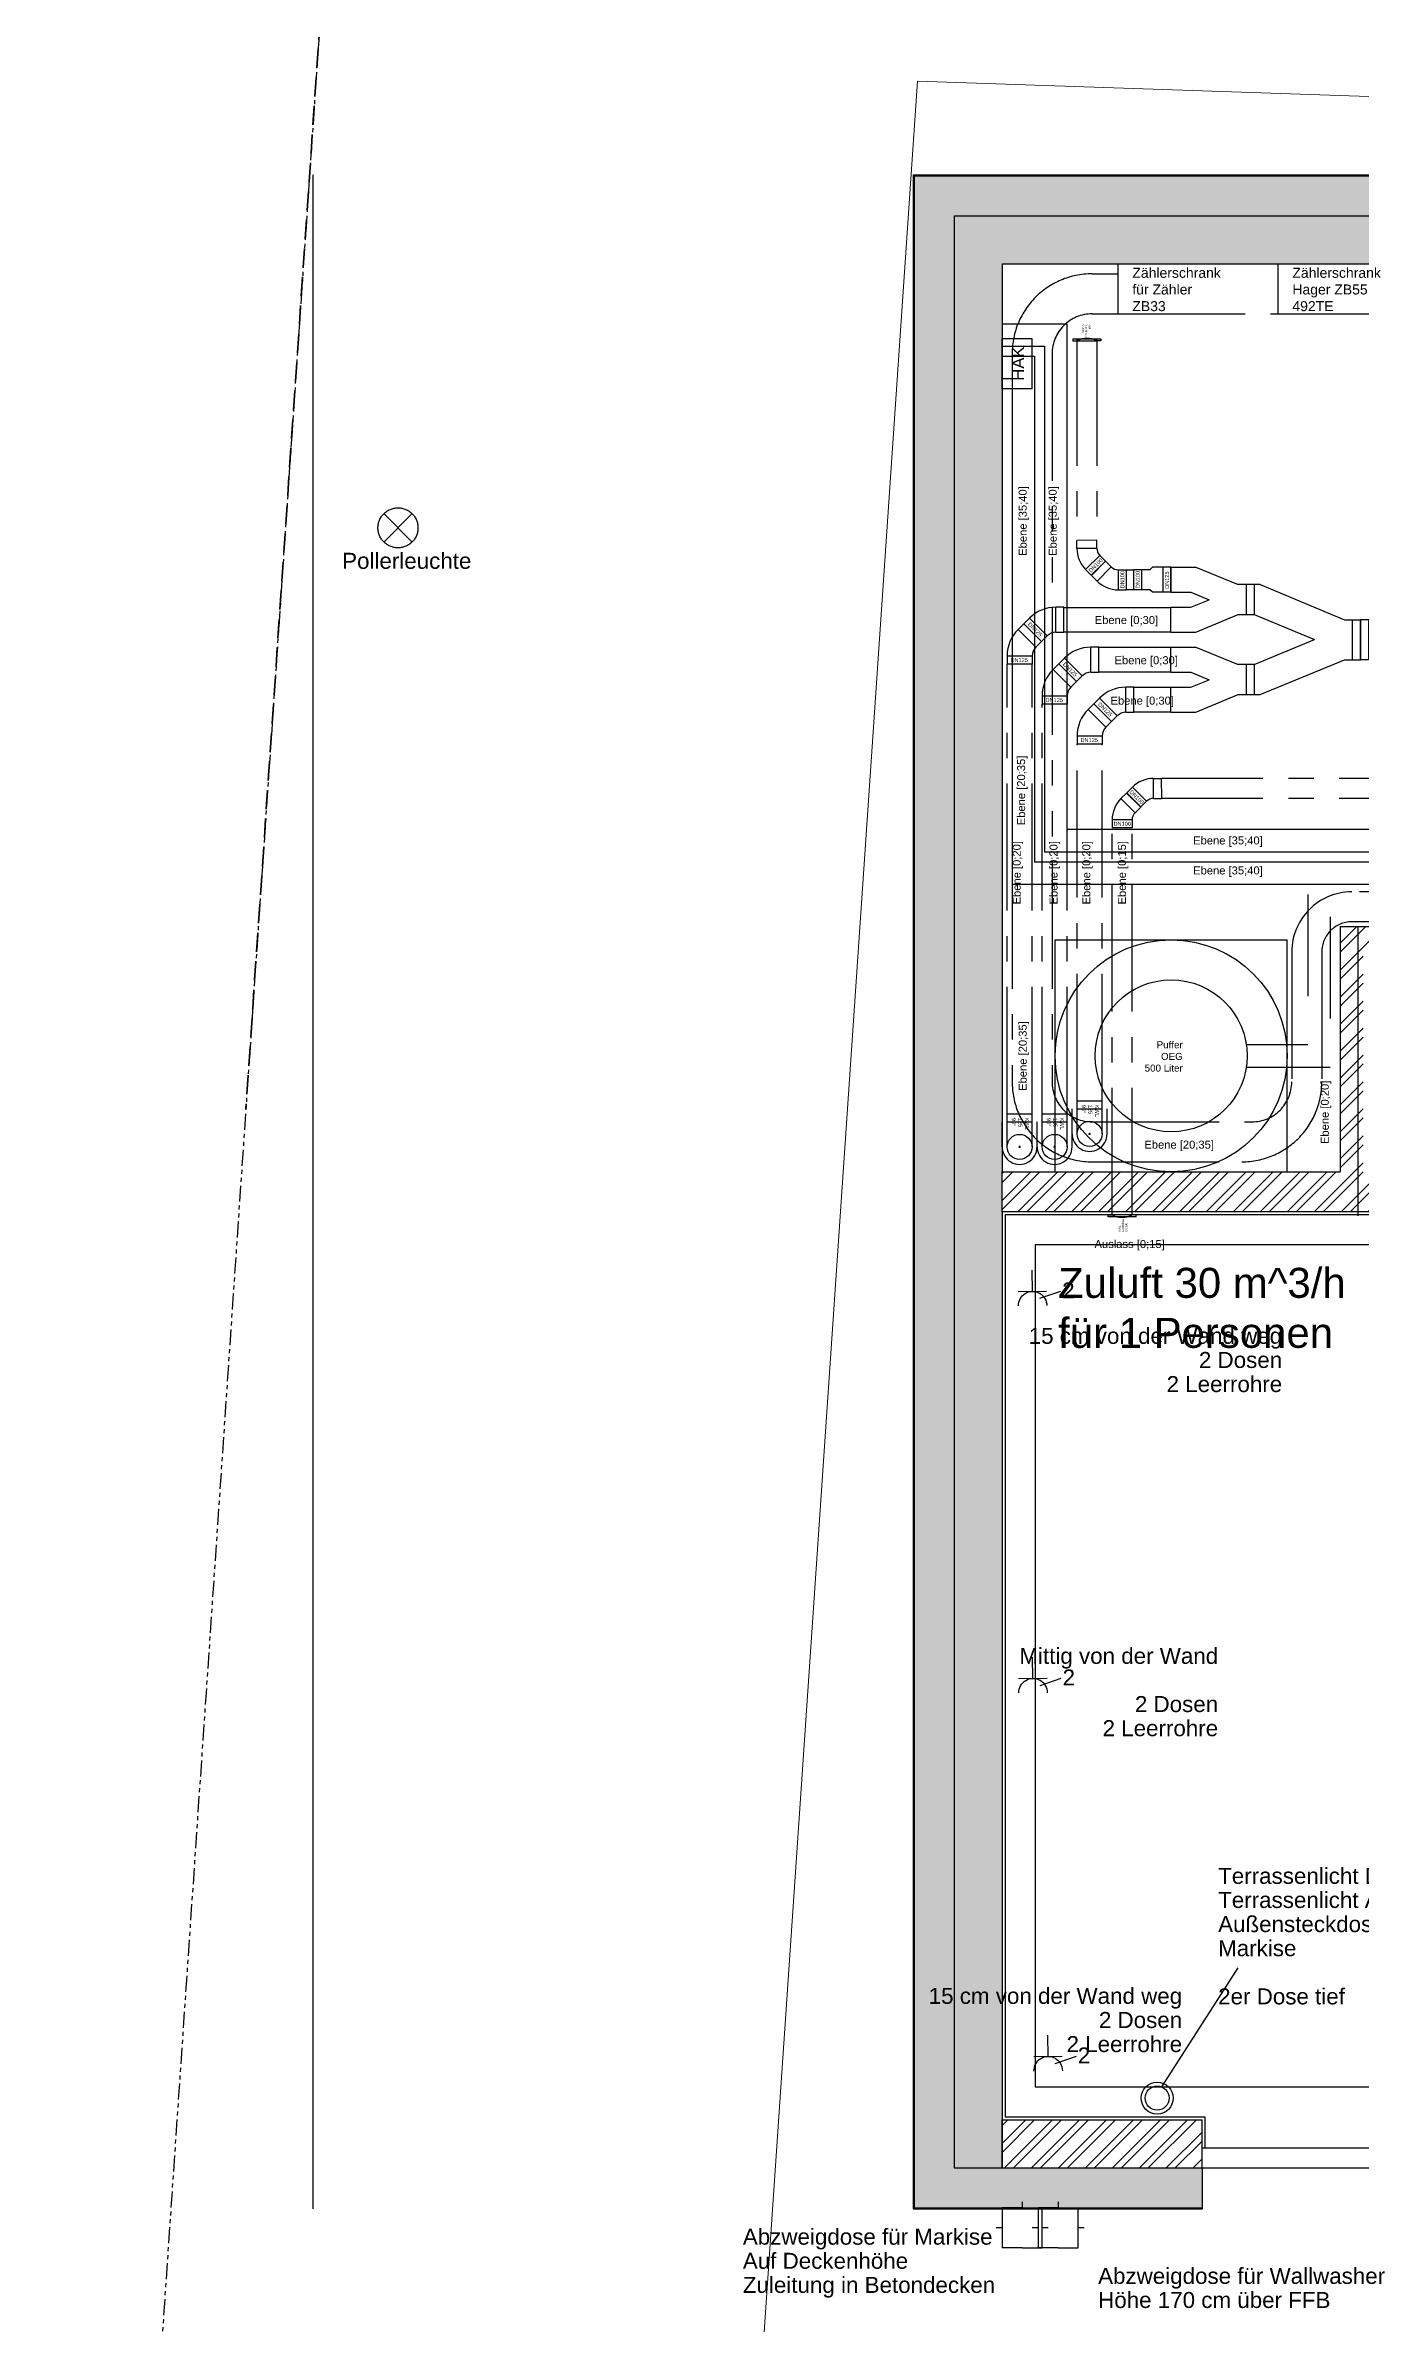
# Model space of a CAD drawing. Extents: x -4429 to 7335, y -4096 to 7109.
# Drawn here: x -866 to -209, y -3078 to -1939 of the extents above; entities that cross this region are included whole.
import ezdxf

# ---------------------------------------------------------------- set-up
doc = ezdxf.new("R2010")
doc.units = 0
doc.header["$LTSCALE"] = 2
for name, pattern in [('_Grundgrenze_', [9, 4, -1, 1, -1, 1, -1]), ('CENTER', [50.8, 31.75, -6.35, 6.35, -6.35]), ('CENTERX2', [101.6, 63.5, -12.7, 12.7, -12.7]), ('DIVIDEX2', [63.5, 25.4, -12.7, 0, -12.7, 0, -12.7]), ('PHANTOM', [63.5, 31.75, -6.35, 6.35, -6.35, 6.35, -6.35]), ('Verdeckt', [7.14375, 4.7625, -2.38125])]:
    doc.linetypes.add(name, pattern=pattern)
doc.layers.add('A-DETL', color=3, linetype='Continuous', lineweight=18, plot=False)
doc.layers.add('TGA ... Montageraum', color=2, linetype='Continuous', lineweight=25, plot=False)
for name, color, linetype, lineweight in [('Information', 7, 'Continuous', 25), ('Information ... Bauteil-Längen ... Innenwandlänge', 2, 'Continuous', 25), ('Konstruktionslinien', 4, 'Continuous', 25), ('Rohbau ... Fassdendämmung', 6, 'Continuous', 25), ('TGA ... Elektroinstallation', 30, 'PHANTOM', 25), ('TGA ... Elektroinstallation ... Beschreibung', 30, 'Continuous', 25), ('TGA ... Elektroinstallation ... Geräte', 30, 'Continuous', 25), ('TGA ... Frischwasser', 5, 'Continuous', 25), ('TGA ... Heizung', 7, 'Continuous', 25), ('TGA ... Heizung ... Pufferspeicher ... Rücklauf', 5, 'DIVIDEX2', 25), ('TGA ... Heizung ... Pufferspeicher ... Vorlauf', 1, 'DIVIDEX2', 25), ('TGA ... Heizung ... Wärmepumpenleitung ... Rücklauf', 5, 'FENCELINE2', 25), ('TGA ... Heizung ... Wärmepumpenleitung ... Vorlauf', 1, 'FENCELINE2', 25), ('TGA ... KWL ... Abluft', 1, 'CENTERX2', 25)]:
    doc.layers.add(name, color=color, linetype=linetype, lineweight=lineweight)
for name, color, linetype, lineweight, true_color in [('Rohbau ... Außenputz', 200, 'Continuous', 25, 0xaa00ff), ('Rohbau ... Beton', 96, 'Continuous', 25, 0x008000), ('Rohbau ... Fenster', 151, 'Continuous', 25, 0x41c3ff), ('Rohbau ... Innenputz', 216, 'Continuous', 25, 0x800080), ('Rohbau ... Mauerwerk', 12, 'Continuous', 25, 0xc40000), ('Rohbau ... Treppe', 56, 'Continuous', 25, 0x808000), ('TGA ... KWL', 160, 'Continuous', 25, 0x0055ff), ('TGA ... KWL ... Zuluft', 160, 'CENTER', 25, 0x0055ff)]:
    doc.layers.add(name, color=color, linetype=linetype, lineweight=lineweight, true_color=true_color)
doc.styles.add('QCADDimTextStyle', font='')
doc.styles.add('textstyle0', font='ltypeshp.shx')
doc.styles.add('textstyle3', font='')
doc.styles.get('QCADDimTextStyle').set_extended_font_data('C059')
doc.styles.get('textstyle3').set_extended_font_data('Liberation Sans')
doc.linetypes.add('FENCELINE2', pattern='A,6.35,-2.54,["BOX",textstyle0,S=2.54,R=0,X=-2.54,Y=0],-2.54,25.4', length=36.83)
doc.dimstyles.new('QCADDimStyle', dxfattribs={"dimtxt": 5, "dimasz": 2.5, "dimexe": 1.25, "dimexo": 0.625, "dimtad": 1, "dimtoh": 1, "dimdec": 4, "dimdsep": 46, "dimtxsty": 'QCADDimTextStyle', "dimcen": 0.09, "dimclrt": 1, "dimadec": 0, "dimazin": 2, "dimtfac": 1, "dimtdec": 4, "dimtofl": 0, "dimtmove": 2, "dimatfit": 3, "dimfxl": 1, "dimtolj": 1, "dimtzin": 0, "dimarcsym": 0})

# ---------------------------------------------------------------- blocks, each defined once
blk = doc.blocks.new('Grundstücksgrenzen')
at = {"layer": 'A-DETL', "linetype": '_Grundgrenze_', "lineweight": 25}
blk.add_line((0, 2298.2), (0, 0), dxfattribs=at)
at = {"layer": 'A-DETL', "linetype": 'Verdeckt', "lineweight": 35}
blk.add_line((0, 2118.2), (0, 1472.7), dxfattribs=at)
at = {"layer": 'A-DETL'}
for p, q in [((1001.3, 2032), (300, 2008.2)), ((300, 2008.2), (300, 607.4))]:
    blk.add_line(p, q, dxfattribs=at)
blk = doc.blocks.new('Pufferspeicher')
at = {"layer": 'TGA ... Heizung'}
blk.add_circle((380, 380), 380, dxfattribs=at)
at = {"layer": 'TGA ... Montageraum'}
for p, q in [((-200, -200), (-200, 960)), ((-200, 960), (960, 960)), ((960, -200), (960, 960)), ((-200, -200), (960, -200))]:
    blk.add_line(p, q, dxfattribs=at)
blk.add_circle((380, 380), 580, dxfattribs=at)
at = {"layer": 'TGA ... Heizung', "insert": (438, 453), "char_height": 35, "attachment_point": 3, "style": 'textstyle3'}
blk.add_mtext('Puffer\\POEG\\P500 Liter', dxfattribs=at)
blk = doc.blocks.new('EL-Zählerschrank ZB53')
at = {"layer": 'TGA ... Elektroinstallation'}
for p, q in [((0, 25), (80, 25)), ((0, 0), (0, 25)), ((80, 0), (80, 25)), ((0, 0), (80, 0))]:
    blk.add_line(p, q, dxfattribs=at)
at = {"layer": 'TGA ... Elektroinstallation', "insert": (7.1, 23), "char_height": 5, "attachment_point": 1, "style": 'textstyle3'}
blk.add_mtext('Zählerschrank\\Pfür Zähler\\PZB33', dxfattribs=at)
blk = doc.blocks.new('EL-Verteilerschrank ZB55')
at = {"layer": 'TGA ... Elektroinstallation'}
for p, q in [((0, 25), (130, 25)), ((0, 0), (0, 25)), ((130, 0), (130, 25)), ((0, 0), (130, 0))]:
    blk.add_line(p, q, dxfattribs=at)
at = {"layer": 'TGA ... Elektroinstallation', "insert": (7.1, 23), "char_height": 5, "attachment_point": 1, "style": 'textstyle3'}
blk.add_mtext('Zählerschrank\\PHager ZB55\\P492TE', dxfattribs=at)
blk = doc.blocks.new('KWL-Bogen-90-125-Projektion')
at = {"layer": 'Konstruktionslinien'}
for p, q in [((16, 6.25), (17, 6.25)), ((16.5, 5.75), (16.5, 6.75))]:
    blk.add_line(p, q, dxfattribs=at)
at = {"layer": 'TGA ... KWL'}
for p, q in [((0, 0), (0, 12.5)), ((4, 12.5), (0, 12.5)), ((4, 0), (4, 12.5)), ((16.5, 12.5), (4, 12.5)), ((4, 0), (0, 0)), ((16.5, 0), (4, 0))]:
    blk.add_line(p, q, dxfattribs=at)
blk.add_circle((16.5, 6.25), 6.25, dxfattribs=at)
at = {"layer": 'TGA ... Montageraum'}
for p, q in [((16.5, 15), (4, 15)), ((16.5, -2.5), (4, -2.5))]:
    blk.add_line(p, q, dxfattribs=at)
blk.add_arc((16.5, 6.25), 8.75, 270, 90, dxfattribs=at)
at = {"layer": 'TGA ... KWL', "insert": (2, 11), "char_height": 2, "attachment_point": 1, "style": 'textstyle3'}
blk.add_mtext('KWL\\P125\\P90%%d', dxfattribs=at)
blk = doc.blocks.new('KWL-Tellerventil 100')
at = {"layer": 'TGA ... KWL'}
for p, q in [((-1, 0), (-1, 14)), ((-1, 14), (0, 14)), ((0, 14), (0, 12)), ((0, 12), (6, 12)), ((0, 2), (0, 12)), ((-1, 0), (0, 0)), ((0, 2), (6, 2)), ((0, 0), (0, 2))]:
    blk.add_line(p, q, dxfattribs=at)
blk.add_arc((8.7, 7), 10, 150, 210, dxfattribs=at)
at = {"layer": 'TGA ... KWL', "insert": (-8.4, 8.8), "char_height": 1, "attachment_point": 1, "style": 'textstyle3'}
blk.add_mtext('KWL\\PDurchlass\\PDN100', dxfattribs=at)
blk = doc.blocks.new('KWL-Bogen-90-200')
at = {"layer": 'TGA ... KWL'}
for p, q in [((30, 14), (30, 34)), ((34, 34), (30, 34)), ((34, 14), (34, 34)), ((34, 14), (30, 14)), ((20, 4), (0, 4)), ((0, 4), (0, 0)), ((20, 0), (0, 0)), ((20, 4), (20, 0))]:
    blk.add_line(p, q, dxfattribs=at)
for radius in [30, 10]:
    blk.add_arc((30, 4), radius, 90, 180, dxfattribs=at)
at = {"layer": 'TGA ... KWL', "insert": (5.7, 3), "char_height": 2, "attachment_point": 1, "style": 'textstyle3'}
blk.add_mtext('DN200', dxfattribs=at)
blk = doc.blocks.new('KWL-Bogen-45-150')
at = {"layer": 'TGA ... KWL'}
for p, q in [((6.6, 19.9), (9.4, 22.7)), ((17.2, 9.3), (6.6, 19.9)), ((20, 12.1), (9.4, 22.7)), ((17.2, 9.3), (20, 12.1)), ((15, 4), (0, 4)), ((0, 4), (0, 0)), ((15, 0), (0, 0)), ((15, 4), (15, 0))]:
    blk.add_line(p, q, dxfattribs=at)
for radius in [22.5, 7.5]:
    blk.add_arc((22.5, 4), radius, 135, 180, dxfattribs=at)
at = {"layer": 'TGA ... KWL', "insert": (3, 3), "char_height": 2, "attachment_point": 1, "style": 'textstyle3'}
blk.add_mtext('DN150', dxfattribs=at)
blk = doc.blocks.new('KWL-Luftverteiler 2-4-gegenüber')
at = {"layer": 'TGA ... KWL'}
for p, q in [((123.8, 100.4), (123.8, 108.4)), ((123.8, 108.4), (143.8, 108.4)), ((123.8, 104.4), (143.8, 104.4)), ((143.8, 100.4), (143.8, 108.4)), ((108.8, 64.2), (123.8, 100.4)), ((158.8, 64.2), (143.8, 100.4)), ((290.1, 87), (268.9, 78.3)), ((302.6, 87), (290.1, 87)), ((302.6, 74.5), (302.6, 87)), ((0, 72.5), (12.5, 72.5)), ((0, 60), (0, 72.5)), ((12.5, 72.5), (33.6, 63.8)), ((128.8, 60.3), (133.8, 72.3)), ((138.8, 60.3), (133.8, 72.3)), ((264.9, 78.3), (268.9, 78.3)), ((292.6, 74.5), (283.5, 70.8)), ((292.6, 67), (283.5, 70.8)), ((302.6, 74.5), (292.6, 74.5)), ((0, 60), (10, 60)), ((10, 60), (19.1, 56.2)), ((37.6, 63.8), (33.6, 63.8)), ((37.6, 63.8), (37.6, 48.8)), ((44.6, 63.8), (37.6, 63.8)), ((41.6, 63.8), (41.6, 48.8)), ((44.6, 63.8), (86.8, 46.2)), ((108.8, 60.3), (108.8, 64.2)), ((158.8, 60.3), (158.8, 64.2)), ((223.1, 63.8), (180.8, 46.2)), ((223.1, 63.8), (230.1, 63.8)), ((226.1, 63.8), (226.1, 48.8)), ((230.1, 63.8), (230.1, 48.8)), ((268.9, 63.3), (264.9, 63.3)), ((290.1, 54.5), (268.9, 63.3)), ((302.6, 67), (292.6, 67)), ((302.6, 54.5), (302.6, 67)), ((0, 52.5), (10, 52.5)), ((0, 40), (0, 52.5)), ((10, 52.5), (19.1, 56.2)), ((12.5, 40), (33.6, 48.8)), ((33.6, 48.8), (37.6, 48.8)), ((37.6, 48.8), (37.6, 48.8)), ((37.6, 48.8), (41.6, 48.8)), ((41.6, 48.8), (71.8, 36.3)), ((86.8, 46.2), (94.8, 46.2)), ((90.8, 26.2), (90.8, 46.2)), ((94.8, 26.2), (94.8, 46.2)), ((180.8, 46.2), (172.8, 46.2)), ((172.8, 26.2), (172.8, 46.2)), ((176.8, 26.2), (176.8, 46.2)), ((226.1, 48.8), (195.9, 36.3)), ((230.1, 48.8), (226.1, 48.8)), ((230.1, 48.8), (230.1, 48.8)), ((302.6, 54.5), (290.1, 54.5)), ((0, 40), (12.5, 40)), ((41.6, 23.8), (71.8, 36.3)), ((226.1, 23.8), (195.9, 36.3)), ((0, 32.5), (12.5, 32.5)), ((0, 20), (0, 32.5)), ((12.5, 32.5), (33.6, 23.8)), ((37.6, 23.8), (33.6, 23.8)), ((37.6, 23.8), (37.6, 8.8)), ((41.6, 23.8), (37.6, 23.8)), ((41.6, 23.8), (41.6, 8.8)), ((44.6, 8.8), (86.8, 26.2)), ((86.8, 26.2), (94.8, 26.2)), ((180.8, 26.2), (172.8, 26.2)), ((223.1, 8.8), (180.8, 26.2)), ((226.1, 23.8), (226.1, 8.8)), ((226.1, 23.8), (230.1, 23.8)), ((230.1, 23.8), (230.1, 8.8)), ((230.1, 23.8), (234.1, 23.8)), ((255.2, 32.5), (234.1, 23.8)), ((267.7, 32.5), (255.2, 32.5)), ((267.7, 20), (267.7, 32.5)), ((0, 20), (10, 20)), ((0, 12.5), (10, 12.5)), ((0, 0), (0, 12.5)), ((10, 20), (19.1, 16.2)), ((10, 12.5), (19.1, 16.2)), ((257.7, 20), (248.6, 16.2)), ((257.7, 12.5), (248.6, 16.2)), ((267.7, 20), (257.7, 20)), ((267.7, 12.5), (257.7, 12.5)), ((267.7, 0), (267.7, 12.5)), ((0, 0), (12.5, 0)), ((12.5, 0), (33.6, 8.8)), ((33.6, 8.8), (37.6, 8.8)), ((37.6, 8.8), (37.6, 8.8)), ((37.6, 8.8), (44.6, 8.8)), ((230.1, 8.8), (223.1, 8.8)), ((234.1, 8.8), (230.1, 8.8)), ((230.1, 8.8), (230.1, 8.8)), ((255.2, 0), (234.1, 8.8)), ((267.7, 0), (255.2, 0))]:
    blk.add_line(p, q, dxfattribs=at)
for name, p, rotation in [('KWL-Bogen-45-150', (242.2, 68.8), 315), ('KWL-Bogen-45-150', (252.8, 58.2), 135), ('KWL-Bogen-90-200', (128.8, 60.3), 180)]:
    blk.add_blockref(name, p, dxfattribs=dict(at, rotation=rotation))
at = {"layer": 'TGA ... KWL', "yscale": -1}
blk.add_blockref('KWL-Bogen-90-200', (138.8, 60.3), dxfattribs=at)
blk = doc.blocks.new('KWL-Bogen-45-125')
at = {"layer": 'TGA ... KWL'}
for p, q in [((8.3, 20.1), (5.5, 17.3)), ((14.3, 8.4), (5.5, 17.3)), ((17.2, 11.2), (8.3, 20.1)), ((12.5, 4), (0, 4)), ((0, 4), (0, 0)), ((12.5, 0), (0, 0)), ((12.5, 4), (12.5, 0)), ((14.3, 8.4), (17.2, 11.2))]:
    blk.add_line(p, q, dxfattribs=at)
for radius in [18.8, 6.25]:
    blk.add_arc((18.8, 4), radius, 135, 180, dxfattribs=at)
at = {"layer": 'TGA ... KWL', "insert": (1.7, 3), "char_height": 2, "attachment_point": 1, "style": 'textstyle3'}
blk.add_mtext('DN125', dxfattribs=at)
blk = doc.blocks.new('KWL-Bogen 2x45 125')
at = {"layer": 'TGA ... KWL ... Abluft'}
for p, rotation in [((-15.9, 28.4), 270), ((4.2, 20.1), 225)]:
    blk.add_blockref('KWL-Bogen-45-125', p, dxfattribs=dict(at, rotation=rotation))
blk = doc.blocks.new('KWL-Bogen-45-100')
at = {"layer": 'TGA ... KWL'}
for p, q in [((4.4, 14.6), (7.2, 17.4)), ((11.5, 7.5), (4.4, 14.6)), ((14.3, 10.4), (7.2, 17.4)), ((10, 4), (0, 4)), ((0, 4), (0, 0)), ((10, 0), (0, 0)), ((10, 4), (10, 0)), ((11.5, 7.5), (14.3, 10.4))]:
    blk.add_line(p, q, dxfattribs=at)
for radius in [15, 5]:
    blk.add_arc((15, 4), radius, 135, 180, dxfattribs=at)
at = {"layer": 'TGA ... KWL', "insert": (0.7, 3), "char_height": 2, "attachment_point": 1, "style": 'textstyle3'}
blk.add_mtext('DN100', dxfattribs=at)
blk = doc.blocks.new('KWL-Bogen 2x45 100')
at = {"layer": 'TGA ... KWL ... Abluft'}
for p, rotation in [((-14.7, 24.7), 270), ((2.8, 17.4), 225)]:
    blk.add_blockref('KWL-Bogen-45-100', p, dxfattribs=dict(at, rotation=rotation))
blk = doc.blocks.new('KWL-Reduktion-125-100')
at = {"layer": 'TGA ... KWL'}
for p, q in [((1.2, 18.5), (11.2, 18.5)), ((1.2, 14.5), (11.2, 14.5)), ((1.2, 10.5), (1.2, 14.5)), ((1.2, 14.5), (1.2, 18.5)), ((11.2, 14.5), (11.2, 18.5)), ((11.2, 10.5), (11.2, 14.5)), ((0, 9.2), (1.2, 10.5)), ((0, 4), (0, 9.2)), ((12.5, 4), (0, 4)), ((0, 0), (0, 4)), ((12.5, 0), (0, 0)), ((11.2, 10.5), (12.5, 9.2)), ((12.5, 4), (12.5, 9.2)), ((12.5, 0), (12.5, 4))]:
    blk.add_line(p, q, dxfattribs=at)
at = {"layer": 'TGA ... KWL', "char_height": 2, "attachment_point": 1, "style": 'textstyle3'}
for s, insert in [('DN100', (2, 17.6)), ('DN125', (1.7, 3))]:
    blk.add_mtext(s, dxfattribs=dict(at, insert=insert))
blk = doc.blocks.new('EL-HAK')
at = {"layer": 'TGA ... Elektroinstallation'}
for p, q in [((0, 15), (25, 15)), ((0, 0), (0, 15)), ((25, 0), (25, 15)), ((0, 0), (25, 0))]:
    blk.add_line(p, q, dxfattribs=at)
at = {"layer": 'TGA ... Elektroinstallation', "insert": (4, 10), "char_height": 6, "attachment_point": 1, "style": 'textstyle3'}
blk.add_mtext('HAK', dxfattribs=at)
blk = doc.blocks.new('EL-Taster')
at = {"layer": 'TGA ... Elektroinstallation ... Geräte'}
for radius in [8, 6]:
    blk.add_circle((0, 0), radius, dxfattribs=at)
blk = doc.blocks.new('EL-Licht')
at = {"layer": 'TGA ... Elektroinstallation'}
for p, q in [((7.1, -7.1), (-7.1, 7.1)), ((-7.1, -7.1), (7.1, 7.1))]:
    blk.add_line(p, q, dxfattribs=at)
blk.add_circle((0, 0), 10, dxfattribs=at)
blk = doc.blocks.new('EL-Licht-Poller')
at = {"layer": 'TGA ... Elektroinstallation ... Geräte'}
blk.add_blockref('EL-Licht', (0, 0), dxfattribs=at)
at = {"layer": 'TGA ... Elektroinstallation ... Beschreibung', "insert": (-27.9, -12.5), "char_height": 8, "attachment_point": 1, "line_spacing_factor": 0.903614, "style": 'textstyle3'}
blk.add_mtext('Pollerleuchte', dxfattribs=at)
blk = doc.blocks.new('EL-Steckdose-2fach')
at = {"layer": 'TGA ... Elektroinstallation ... Geräte', "flags": 128}
for points in [[(10.6, -14.2), (10.6, -3.5)], [(3.5, -14.2), (17.7, -14.2)], [(14.2, -17.7), (24.8, -14.2)]]:
    blk.add_lwpolyline(points, dxfattribs=at)
blk.add_lwpolyline([(3.5, -21.4, -1.015053), (17.7, -21.4)], format="xyb", dxfattribs=at)
at = {"layer": 'TGA ... Elektroinstallation ... Geräte', "insert": (25.5, -9.9), "char_height": 8, "attachment_point": 1, "line_spacing_factor": 0.903614, "style": 'textstyle3'}
blk.add_mtext('2', dxfattribs=at)
blk = doc.blocks.new('EL-Abzweigdose')
at = {"layer": 'TGA ... Elektroinstallation ... Geräte'}
for p, q in [((-13, 0), (-10, 0)), ((0, 10), (-10, 10)), ((-10, 10), (-10, -10)), ((0, 10), (10, 10)), ((10, -10), (10, 10)), ((10, 0), (13, 0)), ((0, -10), (-10, -10)), ((0, -10), (10, -10)), ((0, -13), (0, -10))]:
    blk.add_line(p, q, dxfattribs=at)

msp = doc.modelspace()

# ---------------------------------------------------------------- hatches: boundary and pattern name
at = {"layer": 'Rohbau ... Beton', "transparency": 33554687}
h = msp.add_hatch(dxfattribs=at)
h.set_pattern_fill('ANSI33', color=256, style=0, pattern_type=0)
h.paths.add_polyline_path([(-412, -3000), (-388, -3000), (-388, -2522), (-388, -2502), (-388, -2048), (890, -2048), (890, -2502), (890, -2522), (890, -3000), (914, -3000), (914, -2024), (-412, -2024)], flags=0)
h = msp.add_hatch(dxfattribs=at)
h.set_pattern_fill('ANSI32', color=256, style=0, pattern_type=0)
h.paths.add_polyline_path([(-388, -3000), (-288, -3000), (-288, -2976), (-388, -2976)], flags=0)
at = {"layer": 'Rohbau ... Fassdendämmung', "transparency": 33554687}
h = msp.add_hatch(dxfattribs=at)
h.set_pattern_fill('HONEY', color=256, style=0, pattern_type=0)
h.paths.add_polyline_path([(-432, -2004), (347, -2004), (934, -2004), (934, -3020), (790, -3020), (790, -3000), (914, -3000), (914, -2024), (347, -2024), (-412, -2024), (-412, -3000), (-288, -3000), (-288, -3020), (-432, -3020)], flags=0)
at = {"layer": 'Rohbau ... Mauerwerk', "transparency": 33554687}
h = msp.add_hatch(dxfattribs=at)
h.set_pattern_fill('ANSI32', color=256, style=0, pattern_type=0)
h.paths.add_polyline_path([(289, -2379.5), (-219, -2379.5), (-219, -2502), (-388, -2502), (-388, -2522), (-219, -2522), (-201.5, -2522), (-98.5, -2522), (168.5, -2522), (168.5, -2502), (-98.5, -2502), (-207.5, -2502), (-207.5, -2391), (277.5, -2391), (277.5, -2522), (299, -2522), (299, -2502), (289, -2502)], flags=0)
h = msp.add_hatch(dxfattribs=at)
h.set_pattern_fill('ANSI32', color=256, style=0, pattern_type=0)
h.paths.add_polyline_path([(-388, -3000), (-288, -3000), (-288, -2976), (-388, -2976)], flags=0)

# ---------------------------------------------------------------- linework, layer by layer
at = {"layer": 'Information ... Bauteil-Längen ... Innenwandlänge'}
msp.add_line((-210.2, -2379.5), (-210.2, -2524), dxfattribs=at)
at = {"layer": 'Rohbau ... Außenputz'}
for p, q in [((-432.5, -2003.5), (347.5, -2003.5)), ((-432.5, -2003.5), (-432.5, -3020.5)), ((-432.5, -3020.5), (-288, -3020.5)), ((-288, -3020), (-288, -3020.5))]:
    msp.add_line(p, q, dxfattribs=at)
at = {"layer": 'Rohbau ... Beton'}
for p, q in [((-412, -2024), (914, -2024)), ((-412, -2024), (-412, -3000)), ((-388, -2048), (-388, -2502)), ((-388, -2048), (890, -2048)), ((-388, -2522), (-388, -2502)), ((-388, -2522), (-388, -2976)), ((-388, -2976), (-388, -3000)), ((-412, -3000), (-388, -3000))]:
    msp.add_line(p, q, dxfattribs=at)
at = {"layer": 'Rohbau ... Fassdendämmung'}
for p, q in [((-432, -2004), (-432, -3020)), ((-432, -2004), (347, -2004)), ((-412, -2024), (347, -2024)), ((-412, -2024), (-412, -3000)), ((-412, -3000), (-288, -3000)), ((-288, -3000), (-288, -3020)), ((-432, -3020), (-288, -3020))]:
    msp.add_line(p, q, dxfattribs=at)
at = {"layer": 'Rohbau ... Fenster'}
for p, q in [((-288, -2990), (-29, -2990)), ((-288, -3000), (-29, -3000))]:
    msp.add_line(p, q, dxfattribs=at)
at = {"layer": 'Rohbau ... Innenputz'}
for p, q in [((-219, -2523.5), (-386.5, -2523.5)), ((-386.5, -2523.5), (-386.5, -2974.5)), ((69, -2523.5), (-220.5, -2523.5)), ((-386.5, -2974.5), (-288, -2974.5)), ((-386.5, -2974.5), (-286.5, -2974.5)), ((-286.5, -2990), (-286.5, -2974.5))]:
    msp.add_line(p, q, dxfattribs=at)
at = {"layer": 'Rohbau ... Mauerwerk'}
for p, q in [((289, -2379.5), (-219, -2379.5)), ((-219, -2379.5), (-219, -2502)), ((-388, -2502), (-219, -2502)), ((-388, -2522), (-388, -2502)), ((-219, -2522), (-388, -2522)), ((-201.5, -2522), (-219, -2522)), ((-388, -2976), (-288, -2976)), ((-388, -3000), (-388, -2976)), ((-288, -3000), (-288, -2976)), ((-388, -3000), (-288, -3000))]:
    msp.add_line(p, q, dxfattribs=at)
at = {"layer": 'Rohbau ... Treppe'}
msp.add_line((-732.5, -2003.5), (-732.5, -3020.5), dxfattribs=at)
at = {"layer": 'TGA ... Elektroinstallation'}
for p, q in [((-343, -2053), (-330, -2053)), ((-343, -2073), (-330, -2073)), ((-383, -2093), (-383, -2457)), ((-363, -2093), (-363, -2457)), ((159, -2362), (-213.2, -2362)), ((230.5, -2377), (-213.2, -2377)), ((-243.2, -2392), (-243.2, -2457)), ((-228.2, -2392), (-228.2, -2457)), ((-343, -2477), (-263.2, -2477)), ((-343, -2497), (-268.2, -2497))]:
    msp.add_line(p, q, dxfattribs=at)
for centre, radius, start, end in [((-343, -2093), 40, 90, 180), ((-343, -2093), 20, 90, 180), ((-213.2, -2392), 30, 90, 180), ((-213.2, -2392), 15, 90, 180), ((-343, -2457), 40, 180, 270), ((-343, -2457), 20, 180, 270), ((-268.2, -2457), 40, 270, 0), ((-263.2, -2457), 20, 270, 0)]:
    msp.add_arc(centre, radius, start, end, dxfattribs=at)
at = {"layer": 'TGA ... Elektroinstallation ... Beschreibung'}
for p, q in [((44.5, -2538.5), (-371.5, -2538.5)), ((-371.5, -2538.5), (-371.5, -2959.5)), ((-371.5, -2959.5), (44.5, -2959.5))]:
    msp.add_line(p, q, dxfattribs=at)
at = {"layer": 'TGA ... Heizung ... Pufferspeicher ... Rücklauf'}
for p, q in [((7.8, -2363.3), (-235.2, -2363.3)), ((-235.2, -2363.3), (-235.2, -2438.4)), ((-265.5, -2438.4), (-235.2, -2438.4))]:
    msp.add_line(p, q, dxfattribs=at)
at = {"layer": 'TGA ... Heizung ... Pufferspeicher ... Vorlauf'}
for p, q in [((7.8, -2374.5), (-224, -2374.5)), ((-224, -2374.5), (-224, -2449.6)), ((-265.5, -2449.6), (-224, -2449.6))]:
    msp.add_line(p, q, dxfattribs=at)
at = {"layer": 'TGA ... Heizung ... Wärmepumpenleitung ... Rücklauf'}
for p, q in [((-388, -2094.2), (-371.8, -2094.2)), ((-371.8, -2094.2), (-371.8, -2347.1)), ((-388, -2105.4), (-383, -2105.4)), ((-383, -2105.4), (-383, -2358.3)), ((7.8, -2347.1), (-371.8, -2347.1)), ((7.8, -2358.3), (-383, -2358.3))]:
    msp.add_line(p, q, dxfattribs=at)
at = {"layer": 'TGA ... Heizung ... Wärmepumpenleitung ... Vorlauf'}
for p, q in [((-388, -2078), (-355.6, -2078)), ((-355.6, -2078), (-355.6, -2330.9)), ((-388, -2089.2), (-366.8, -2089.2)), ((-366.8, -2089.2), (-366.8, -2342.1)), ((7.8, -2330.9), (-355.6, -2330.9)), ((7.8, -2342.1), (-366.8, -2342.1))]:
    msp.add_line(p, q, dxfattribs=at)
at = {"layer": 'TGA ... KWL ... Zuluft'}
for p, q in [((-350.6, -2085.5), (-350.6, -2186.3)), ((-340.6, -2085.5), (-340.6, -2186.3)), ((-325.9, -2201), (-322.1, -2201)), ((-357.1, -2219.8), (-303.6, -2219.8)), ((-322.1, -2211), (-325.9, -2211)), ((-303.6, -2232.2), (-357.1, -2232.2)), ((-303.6, -2239.8), (-339.6, -2239.8)), ((-385.5, -2473), (-385.5, -2248.2)), ((-373, -2473), (-373, -2248.2)), ((-303.6, -2252.2), (-339.6, -2252.2)), ((-303.6, -2259.8), (-322.1, -2259.8)), ((-368, -2473), (-368, -2268.2)), ((-355.5, -2473), (-355.5, -2268.2)), ((-303.6, -2272.2), (-322.1, -2272.2)), ((-350.5, -2466.5), (-350.5, -2288.2)), ((-338, -2466.5), (-338, -2288.2)), ((-54.4, -2305.3), (-308.3, -2305.3)), ((-54.4, -2315.3), (-308.3, -2315.3)), ((-333, -2523.5), (-333, -2330)), ((-323, -2523.5), (-323, -2330)), ((-368, -2473), (-368, -2473)), ((-368, -2473), (-368, -2473))]:
    msp.add_line(p, q, dxfattribs=at)

# ---------------------------------------------------------------- block references
at = {"layer": 'Information', "rotation": 356.1}
msp.add_blockref('Grundstücksgrenzen', (-866.2, -3939.8), dxfattribs=at)
at = {"layer": 'Rohbau ... Treppe'}
msp.add_blockref('EL-Licht-Poller', (-690, -2180), dxfattribs=at)
at = {"layer": 'TGA ... Elektroinstallation'}
for name, p in [('EL-Zählerschrank ZB53', (-330, -2073)), ('EL-Verteilerschrank ZB55', (-250, -2073)), ('EL-Taster', (-310.5, -2965.1))]:
    msp.add_blockref(name, p, dxfattribs=at)
at = {"layer": 'TGA ... Elektroinstallation', "rotation": 90}
msp.add_blockref('EL-HAK', (-373, -2110.5), dxfattribs=at)
at = {"layer": 'TGA ... Elektroinstallation ... Geräte'}
for name, p, rotation in [('EL-Steckdose-2fach', (-383.6, -2547.7), 0.6354288741015011), ('EL-Steckdose-2fach', (-383.4, -2741.2), 0.6354288741015011), ('EL-Steckdose-2fach', (-375.8, -2930.2), 0.6354288741015011), ('EL-Abzweigdose', (-378, -3030), 180), ('EL-Abzweigdose', (-360, -3030), 180)]:
    msp.add_blockref(name, p, dxfattribs=dict(at, rotation=rotation))
at = {"layer": 'TGA ... Frischwasser', "xscale": 0.1, "yscale": 0.1}
msp.add_blockref('Pufferspeicher', (-341.5, -2482), dxfattribs=at)
at = {"layer": 'TGA ... KWL'}
for name, p, rotation in [('KWL-Bogen 2x45 100', (-340.6, -2186.3), 180), ('KWL-Bogen 2x45 125', (-357.1, -2232.2), 90), ('KWL-Bogen 2x45 125', (-339.6, -2252.2), 90), ('KWL-Bogen 2x45 125', (-322.1, -2272.2), 90), ('KWL-Bogen 2x45 100', (-308.3, -2315.3), 90), ('KWL-Bogen-90-125-Projektion', (-350.5, -2466.5), 270), ('KWL-Bogen-90-125-Projektion', (-385.5, -2473), 270), ('KWL-Bogen-90-125-Projektion', (-368, -2473), 270)]:
    msp.add_blockref(name, p, dxfattribs=dict(at, rotation=rotation))
at = {"layer": 'TGA ... KWL ... Zuluft'}
for name, p, rotation in [('KWL-Tellerventil 100', (-352.6, -2086.5), 270), ('KWL-Reduktion-125-100', (-303.6, -2212.2), 90), ('KWL-Tellerventil 100', (-321, -2523.5), 90)]:
    msp.add_blockref(name, p, dxfattribs=dict(at, rotation=rotation))
msp.add_blockref('KWL-Luftverteiler 2-4-gegenüber', (-303.6, -2272.2), dxfattribs=at)

# ---------------------------------------------------------------- texts
at = {"layer": 'TGA ... Elektroinstallation', "char_height": 4, "attachment_point": 1, "rotation": 90, "style": 'textstyle3'}
for s, insert in [('Ebene [20;35] ', (-380.5, -2328.7)), ('Ebene [20;35] ', (-379.7, -2461.5)), ('Ebene [0;20] ', (-228.7, -2488.1))]:
    msp.add_mtext(s, dxfattribs=dict(at, insert=insert))
at = {"layer": 'TGA ... Elektroinstallation', "insert": (-316.9, -2486.4), "char_height": 4, "attachment_point": 1, "style": 'textstyle3'}
msp.add_mtext('Ebene [20;35] ', dxfattribs=at)
at = {"layer": 'TGA ... Elektroinstallation ... Beschreibung', "char_height": 8, "line_spacing_factor": 0.903614, "style": 'textstyle3'}
for s, insert, attachment_point in [('15 cm von der Wand weg\\P2 Dosen\\P2 Leerrohre\\P', (-248, -2580), 3), ('Mittig von der Wand\\P\\P2 Dosen\\P2 Leerrohre\\P', (-280, -2740), 3), ('Terrassenlicht Downlight Up/Down\\PTerrassenlicht Ambientebeleuchtung Up/Down\\PAußensteckdose\\PMarkise\\P\\P2er Dose tief', (-280, -2850), 1), ('15 cm von der Wand weg\\P2 Dosen\\P2 Leerrohre\\P', (-298, -2910), 3), ('Abzweigdose für Markise\\PAuf Deckenhöhe\\PZuleitung in Betondecken', (-517.6, -3030.4), 1), ('Abzweigdose für Wallwasher\\PHöhe 170 cm über FFB', (-340, -3050), 1)]:
    msp.add_mtext(s, dxfattribs=dict(at, insert=insert, attachment_point=attachment_point))
at = {"layer": 'TGA ... Heizung ... Wärmepumpenleitung ... Rücklauf', "insert": (-379.7, -2194), "char_height": 4, "attachment_point": 1, "rotation": 90, "style": 'textstyle3'}
msp.add_mtext('Ebene [35;40] ', dxfattribs=at)
at = {"layer": 'TGA ... Heizung ... Wärmepumpenleitung ... Rücklauf', "insert": (-292.5, -2349.3), "char_height": 4, "attachment_point": 1, "style": 'textstyle3'}
msp.add_mtext('Ebene [35;40] ', dxfattribs=at)
at = {"layer": 'TGA ... Heizung ... Wärmepumpenleitung ... Vorlauf', "insert": (-364.7, -2194), "char_height": 4, "attachment_point": 1, "rotation": 90, "style": 'textstyle3'}
msp.add_mtext('Ebene [35;40] ', dxfattribs=at)
at = {"layer": 'TGA ... Heizung ... Wärmepumpenleitung ... Vorlauf', "insert": (-292.5, -2334.3), "char_height": 4, "attachment_point": 1, "style": 'textstyle3'}
msp.add_mtext('Ebene [35;40] ', dxfattribs=at)
at = {"layer": 'TGA ... KWL', "char_height": 4, "attachment_point": 1, "rotation": 90, "style": 'textstyle3'}
for s, insert in [('Ebene [0;20] ', (-382.7, -2368.3)), ('Ebene [0;20] ', (-364.3, -2368.3)), ('Ebene [0;20] ', (-347.9, -2368.3)), ('Ebene [0;15] ', (-330.1, -2368.3))]:
    msp.add_mtext(s, dxfattribs=dict(at, insert=insert))
at = {"layer": 'TGA ... KWL', "insert": (-341.8, -2536.1), "char_height": 4, "attachment_point": 1, "style": 'textstyle3'}
msp.add_mtext('Auslass [0;15] ', dxfattribs=at)
at = {"layer": 'TGA ... KWL ... Zuluft', "attachment_point": 1, "style": 'textstyle3'}
for s, insert, char_height in [('Ebene [0;30] ', (-341.7, -2224.1), 4), ('Ebene [0;30] ', (-331.8, -2244.2), 4), ('Ebene [0;30] ', (-333.8, -2264.4), 4), ('Zuluft 30 m^ 3/h\\Pfür 1 Personen', (-360, -2550), 15)]:
    msp.add_mtext(s, dxfattribs=dict(at, insert=insert, char_height=char_height))

# ---------------------------------------------------------------- leaders
at = {"layer": 'TGA ... Elektroinstallation ... Beschreibung'}
msp.add_leader([(-308.2, -2959.5), (-270, -2900)], dimstyle='QCADDimStyle', dxfattribs=at)

doc.saveas('drawing.dxf')
